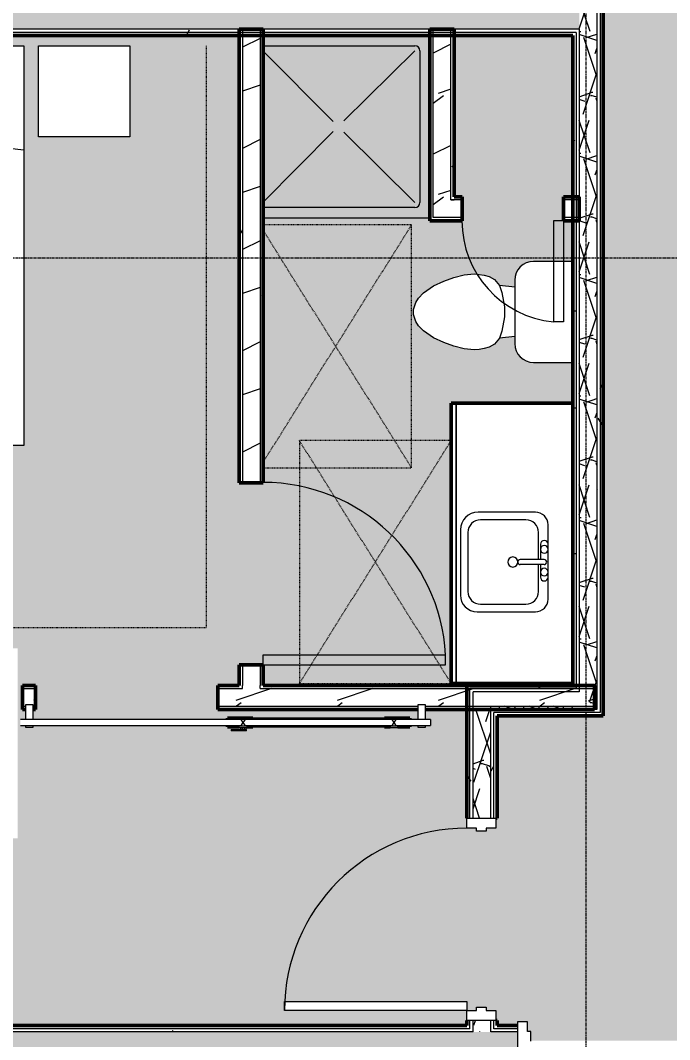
# Model space of a CAD drawing. Header units: inches. Extents: x -4292 to -464, y 9706 to 12474.
# Drawn here: x -3593.1 to -3464.9, y 10348.8 to 10550.2 of the extents above; entities that cross this region are included whole.
import ezdxf

# ---------------------------------------------------------------- set-up
doc = ezdxf.new("R2010")
doc.units = ezdxf.units.IN
doc.header["$MEASUREMENT"] = 0
doc.linetypes.add('Dash', pattern=[0.25, 0.125, -0.125])
doc.linetypes.add('Grid Line 1_2_', pattern=[0.875, 0.5, -0.125, 0.125, -0.125])
for name, color, linetype, lineweight in [('A-ANNO-DIMS', 211, 'Continuous', 9), ('A-ANNO-DIMS-120', 211, 'Continuous', 9), ('A-AREA-PATT-4', 254, 'Continuous', 9), ('A-DOOR-1', 7, 'Continuous', 9), ('A-DOOR-2', 90, 'Continuous', 20), ('A-DOOR-3', 50, 'Continuous', 13), ('A-DOOR-4', 250, 'Continuous', 50), ('A-DOOR-5', 31, 'Continuous', 9), ('A-DOOR-6', 31, 'Continuous', 20), ('A-DOOR-FRAM', 31, 'Continuous', 20), ('A-GENM-HDLN-1', 7, 'Dash', 9), ('A-WALL', 113, 'Continuous', 13), ('A-WALL-2', 250, 'Continuous', 50), ('A-WALL-3', 50, 'Continuous', 13), ('A-WALL-PATT-1', 7, 'Continuous', 9), ('A-WALL-PATT-2', 55, 'Continuous', 9), ('A-WALL-PATT-5', 111, 'Continuous', 9), ('I-FURN-2', 7, 'Continuous', 9), ('I-FURN-HDLN-1', 7, 'Dash', 9), ('I-WALL-1', 2, 'Continuous', 50), ('P-SANR-FIXT-1', 7, 'Continuous', 9), ('Q-CASE-1', 250, 'Continuous', 50), ('Q-CASE-2', 7, 'Continuous', 9), ('S-GRID-1', 1, 'Grid Line 1_2_', 9)]:
    doc.layers.add(name, color=color, linetype=linetype, lineweight=lineweight)
doc.layers.add('A-AREA-PATT-6', color=254, linetype='Continuous', lineweight=9, transparency=1)
doc.styles.add('Century Gothic_B', font='GOTHICB.TTF', dxfattribs={"height": 11.25})
doc.dimstyles.new('OD__1__Tol__', dxfattribs={"dimscale": 12, "dimtxt": 11.746893, "dimasz": 1.25, "dimexe": 0.9375, "dimexo": 0.625, "dimgap": 0.15625, "dimtad": 1, "dimdec": 0, "dimzin": 3, "dimdsep": 46, "dimlunit": 4, "dimtxsty": 'Century Gothic_B', "dimblk1": 'OBLIQUE', "dimblk2": 'OBLIQUE', "dimsah": 1, "dimcen": 0.09, "dimdle": 0.9375, "dimazin": 0, "dimtfac": 1, "dimtdec": 4, "dimtix": 1, "dimtmove": 0, "dimatfit": 3, "dimfxl": 1, "dimtvp": 1, "dimtfill": 1, "dimfrac": 2, "dimtolj": 1, "dimtzin": 0, "dimarcsym": 2})
pattern_1 = [(0, (0, 0), (38.4, 9.6), [1.584, -27.216, 1.584, -27.216, -153.6]), (0, (0, 0), (38.4, 9.6), [-57.6, 1.584, -56.016, 1.584, -27.216, -67.2]), (0, (0, 0), (38.4, 9.6), [-144, 1.584, -17.616, 1.584, -46.416]), (120, (14.4, 4.8), (-27.513844, 28.4553755), [1.584, -27.216, 1.584, -27.216, -153.6]), (120, (14.4, 4.8), (-27.513844, 28.4553755), [-57.6, 1.584, -56.016, 1.584, -27.216, -67.2]), (120, (14.4, 4.8), (-27.513844, 28.4553755), [-144, 1.584, -17.616, 1.584, -46.416]), (240, (19.2, 24), (-10.886156, -38.0553755), [1.584, -27.216, 1.584, -27.216, -153.6]), (240, (19.2, 24), (-10.886156, -38.0553755), [-57.6, 1.584, -56.016, 1.584, -27.216, -67.2]), (240, (19.2, 24), (-10.886156, -38.0553755), [-144, 1.584, -17.616, 1.584, -46.416])]
pattern_2 = [(161.57, (0.6, 0.6), (-4.80033747, -0.00041462), [0, -34.152, 3.792, 0]), (18.43, (-0.6, 0.6), (-4.80033747, 0.00041462), [0, -34.152, 3.792, 0]), (108.43, (0.6, 0.6), (2.39913218, -12.00105099), [11.382, -26.562]), (71.57, (-0.6, 0.6), (2.39913218, 12.00105099), [11.382, -26.562])]
pattern_3 = [(216.87, (7.997, 19.992), (59.9755286, 39.9843071), [9.996, -89.964]), (206.565, (19.992, 13.994), (-19.991807, -19.992219), [22.352, -22.352]), (198.435, (19.992, 3.998), (-39.983821, -19.991955), [12.644, -50.576])]

# ---------------------------------------------------------------- blocks, each defined once
blk = doc.blocks.new('DIMBLOCK16-FLOOR PLAN - 1ST FLOOR')
at = {"layer": 'A-ANNO-DIMS-120'}
for p, q in [((-3828.32, 11545.4), (-3828.32, 10269.06)), ((-3828.32, 10280.31), (-3828.32, 11545.4)), ((-3338.72, 10283.41), (-3338.72, 10269.06)), ((-3338.72, 10280.31), (-3338.72, 10283.41)), ((-3839.57, 10280.31), (-3338.72, 10280.31))]:
    blk.add_line(p, q, dxfattribs=at)
at = {"layer": 'A-ANNO-DIMS-120', "lineweight": 50}
for p, q in [((-3828.32, 10280.31), (-3820.82, 10287.81)), ((-3338.72, 10280.31), (-3331.22, 10287.81)), ((-3828.32, 10280.31), (-3835.82, 10272.81)), ((-3338.72, 10280.31), (-3346.22, 10272.81))]:
    blk.add_line(p, q, dxfattribs=at)
at = {"layer": 'A-ANNO-DIMS-120', "color": 0, "insert": (-3613.26, 10296.6), "char_height": 11.25, "width": 71.3764, "attachment_point": 1, "line_spacing_factor": 0.984502, "style": 'Century Gothic_B', "bg_fill": 3, "box_fill_scale": 1.25, "bg_fill_color": 256, "bg_fill_true_color": 13158600, "bg_fill_transparency": 0}
blk.add_mtext('40\' - 10"', dxfattribs=at)
blk = doc.blocks.new('_Oblique')
at = {"color": 0, "linetype": 'ByBlock', "lineweight": -2}
blk.add_line((-0.5, -0.5), (0.5, 0.5), dxfattribs=at)

msp = doc.modelspace()

# ---------------------------------------------------------------- hatches: boundary and pattern name
at = {"layer": 'A-AREA-PATT-4'}
h = msp.add_hatch(color=256, dxfattribs=at)
h.paths.add_polyline_path([(-3504.92374, 10354.5894), (-3540.92374, 10354.5894), (-3540.92374, 10356.3394), (-3504.92374, 10356.3394), (-3504.92374, 10355.60579)], flags=0)
h.paths.add_polyline_path([(-3822.19874, 10351.5894), (-3794.67374, 10351.5894), (-3794.67374, 10362.1451), (-3789.92374, 10362.1451), (-3789.92374, 10351.5894), (-3504.92374, 10351.5894), (-3504.90158, 10354.5894), (-3502.98624, 10354.5894), (-3502.98624, 10355.2144), (-3501.92374, 10355.2144), (-3501.92374, 10389.9644), (-3502.98624, 10389.9644), (-3502.98624, 10390.5894), (-3504.92374, 10390.5894), (-3504.92374, 10414.0394), (-3513.09796, 10414.0394), (-3513.09796, 10412.09147), (-3512.09796, 10412.07017), (-3512.09796, 10410.84147), (-3513.09796, 10410.84147), (-3513.09796, 10410.5683), (-3514.59796, 10410.59147), (-3514.59796, 10410.84147), (-3516.20217, 10410.84147), (-3516.20217, 10410.59147), (-3518.54036, 10410.59147), (-3518.54036, 10410.4144), (-3520.04036, 10410.4144), (-3520.04036, 10410.59147), (-3548.36398, 10410.59147), (-3548.36398, 10410.4144), (-3548.48018, 10410.4144), (-3548.53196, 10410.34147), (-3548.85518, 10410.34147), (-3548.85518, 10410.09147), (-3548.4669, 10410.09147), (-3548.51707, 10409.84147), (-3551.45927, 10409.84147), (-3551.40451, 10410.09147), (-3549.20874, 10410.09147), (-3549.25689, 10410.34147), (-3549.58374, 10410.34147), (-3549.60414, 10410.4144), (-3549.86398, 10410.4144), (-3549.86398, 10410.59147), (-3552.20217, 10410.59147), (-3552.20217, 10410.84147), (-3590.59796, 10410.84147), (-3590.59796, 10410.5683), (-3592.09796, 10410.5683), (-3592.09796, 10410.84147), (-3593.09796, 10410.86277), (-3593.09796, 10412.09147), (-3592.09796, 10412.09147), (-3592.09796, 10414.0394), (-3592.67374, 10414.0394), (-3592.67374, 10418.7894), (-3590.09796, 10418.7894), (-3590.09796, 10414.0394), (-3590.59796, 10414.0394), (-3590.59796, 10412.09147), (-3552.20217, 10412.09147), (-3552.20217, 10412.34147), (-3516.20217, 10412.34147), (-3516.20217, 10412.09147), (-3514.59796, 10412.09147), (-3514.59796, 10414.0394), (-3554.09796, 10414.0394), (-3554.09796, 10418.7894), (-3549.87374, 10418.7894), (-3549.87374, 10422.83728), (-3545.12374, 10422.83728), (-3545.12374, 10418.7894), (-3483.97374, 10418.7894), (-3483.99874, 10510.58816), (-3485.82374, 10510.58816), (-3485.82374, 10515.33816), (-3483.97374, 10515.33816), (-3483.97374, 10547.1894), (-3507.44874, 10547.1894), (-3507.44874, 10515.33816), (-3505.82374, 10515.33816), (-3505.82374, 10510.58816), (-3512.19874, 10510.58816), (-3512.19874, 10547.1894), (-3545.12374, 10547.1894), (-3545.12374, 10458.83728), (-3549.87374, 10458.83728), (-3549.87374, 10547.1894), (-3676.42779, 10547.1894), (-3676.42779, 10426.14978), (-3665.92779, 10426.14978), (-3665.92779, 10426.89978), (-3663.42779, 10426.89978), (-3663.42779, 10426.14978), (-3663.17779, 10426.14978), (-3663.17779, 10424.77478), (-3634.17779, 10424.77478), (-3634.17779, 10426.14978), (-3602.92779, 10426.14978), (-3602.92779, 10426.89978), (-3600.42779, 10426.89978), (-3600.42779, 10426.14978), (-3593.63087, 10426.14978), (-3593.63087, 10388.59978), (-3681.17779, 10388.59978), (-3681.17779, 10515.1894), (-3716.92779, 10515.1894), (-3716.92779, 10523.1894), (-3719.94592, 10523.1894), (-3719.96797, 10521.083), (-3720.00357, 10520.99705), (-3720.14277, 10520.9394), (-3721.03885, 10520.91831), (-3721.03885, 10520.6894), (-3723.66202, 10520.6894), (-3723.66202, 10520.4394), (-3724.25257, 10520.4394), (-3724.25257, 10520.6894), (-3724.84313, 10520.6894), (-3724.84313, 10520.4394), (-3725.43368, 10520.4394), (-3725.43368, 10520.6894), (-3726.02423, 10520.6894), (-3726.02423, 10520.4394), (-3726.61478, 10520.4394), (-3726.61478, 10520.6894), (-3727.20533, 10520.6894), (-3727.20533, 10520.4394), (-3727.79588, 10520.4394), (-3727.79588, 10520.6894), (-3737.18691, 10520.6894), (-3737.18691, 10520.4394), (-3739.08834, 10520.4394), (-3739.08834, 10520.6894), (-3742.85297, 10520.6894), (-3742.85297, 10520.9394), (-3743.74907, 10520.9394), (-3743.94592, 10521.13625), (-3743.94592, 10523.1894), (-3822.19874, 10523.1894), (-3822.19874, 10398.19266), (-3789.92374, 10398.19266), (-3789.92374, 10415.09978), (-3729.92374, 10415.09978), (-3729.92374, 10385.09978), (-3789.92374, 10385.09978), (-3789.92374, 10392.1451), (-3794.67374, 10392.1451), (-3794.67374, 10393.44266), (-3822.19874, 10393.44266), (-3822.19874, 10370.48796)], flags=0)
h.paths.add_polyline_path([(-3780.55594, 10352.97478), (-3783.434, 10352.97478), (-3783.434, 10369.09978), (-3765.434, 10369.09978), (-3765.434, 10365.09978), (-3729.434, 10365.09978), (-3729.434, 10369.09978), (-3711.434, 10369.09978), (-3711.434, 10352.97478), (-3780.54611, 10352.97478)], flags=0)
h.paths.add_polyline_path([(-3820.82374, 10363.3951), (-3821.82374, 10363.3951), (-3821.82374, 10391.3951), (-3796.57374, 10391.3951), (-3796.57374, 10381.88659), (-3796.07374, 10381.86161), (-3796.07374, 10381.40362), (-3796.57374, 10381.40362), (-3796.57374, 10365.13233), (-3796.07374, 10365.09486), (-3796.07374, 10364.40788), (-3796.57374, 10364.40788), (-3796.57374, 10363.3951), (-3808.11056, 10363.3951)], flags=0)
h.paths.add_polyline_path([(-3615.15939, 10393.34978), (-3598.38087, 10393.34978), (-3598.38087, 10421.39978), (-3600.42779, 10421.39978), (-3600.42779, 10420.64978), (-3602.92779, 10420.64978), (-3602.92779, 10421.39978), (-3603.17779, 10421.43728), (-3603.17779, 10424.77478), (-3632.17779, 10424.77478), (-3632.17779, 10423.39978), (-3663.17779, 10423.39978), (-3663.17779, 10421.39978), (-3663.42779, 10421.39978), (-3663.42779, 10420.64978), (-3665.92779, 10420.64978), (-3665.92779, 10421.39978), (-3676.42779, 10421.39978), (-3676.42779, 10393.34978), (-3626.7188, 10393.34978)], flags=0)
h.paths.add_polyline_path([(-3615.15939, 10395.43728), (-3629.71046, 10395.43728), (-3629.71046, 10421.43728), (-3604.71046, 10421.39978), (-3604.71046, 10395.43728)], flags=0)
h.paths.add_polyline_path([(-3504.29874, 10419.1769), (-3507.99874, 10419.1769), (-3507.99874, 10474.58816), (-3483.99874, 10474.58816), (-3483.99874, 10419.1769), (-3501.92374, 10419.1769)], flags=0)
h.paths.add_polyline_path([(-3733.29108, 10429.74373), (-3805.29108, 10429.74373), (-3805.29108, 10430.74373), (-3811.29108, 10430.74373), (-3811.29108, 10465.74373), (-3727.29108, 10465.74373), (-3727.29108, 10430.74373), (-3733.29108, 10430.74373)], flags=0)
h.paths.add_polyline_path([(-3623.78588, 10466.1894), (-3652.42779, 10466.1894), (-3652.42779, 10545.1894), (-3592.42779, 10545.1894), (-3592.42779, 10466.1894), (-3623.64405, 10466.1894)], flags=0)
h.paths.add_polyline_path([(-3491.72496, 10482.61194), (-3492.68938, 10482.73891), (-3493.58807, 10483.11116), (-3494.35979, 10483.70332), (-3494.95196, 10484.47505), (-3495.32421, 10485.37374), (-3495.45118, 10486.41447), (-3495.45118, 10487.7265), (-3498.47496, 10487.37878), (-3499.47496, 10486.18703), (-3500.47496, 10485.62026), (-3501.98448, 10485.26247), (-3502.47876, 10485.17532), (-3503.47496, 10485.08816), (-3505.46735, 10485.26247), (-3507.99874, 10485.99105), (-3509.82374, 10486.69099), (-3511.47496, 10487.46097), (-3513.47496, 10488.8484), (-3514.47496, 10489.8484), (-3514.97496, 10490.71442), (-3515.47496, 10492.08816), (-3515.47496, 10493.08816), (-3514.97496, 10494.4619), (-3514.47496, 10495.32792), (-3513.47496, 10496.32792), (-3511.47496, 10497.71536), (-3509.11313, 10498.77967), (-3507.47496, 10499.37591), (-3505.46735, 10499.91385), (-3503.47496, 10500.08816), (-3501.92374, 10499.90314), (-3501.47496, 10499.82401), (-3500.47496, 10499.55606), (-3499.47496, 10498.98929), (-3498.47496, 10497.79754), (-3495.45118, 10497.44982), (-3495.45118, 10498.83816), (-3495.32421, 10499.80258), (-3494.95196, 10500.70127), (-3494.35979, 10501.473), (-3493.58807, 10502.06516), (-3492.68938, 10502.43741), (-3491.72496, 10502.56438), (-3483.99874, 10502.56438), (-3483.99874, 10482.61194), (-3491.50757, 10482.61194)], flags=0)
h.paths.add_polyline_path([(-3655.42779, 10527.1894), (-3673.42779, 10527.1894), (-3673.42779, 10545.1894), (-3655.42779, 10545.1894), (-3655.42779, 10536.56046)], flags=0)
h.paths.add_polyline_path([(-3571.49596, 10527.1894), (-3589.49596, 10527.1894), (-3589.49596, 10545.1894), (-3571.49596, 10545.1894), (-3571.49596, 10536.56046)], flags=0)
h.paths.add_polyline_path([(-3697.85275, 10545.1894), (-3681.17779, 10545.1894), (-3681.17779, 10547.1894), (-3716.92779, 10547.1894), (-3716.92779, 10545.1894), (-3704.13093, 10545.1894)], flags=0)
at = {"layer": 'A-AREA-PATT-6'}
msp.add_hatch(color=256, dxfattribs=at).paths.add_polyline_path([(-2688.21046, 10240.1769), (-2652.21046, 10240.1769), (-2652.21046, 10240.7394), (-2650.21046, 10240.7394), (-2650.21046, 10246.3644), (-2640.92374, 10246.3644), (-2640.92374, 10336.9894), (-2641.67374, 10336.9894), (-2641.67374, 10338.9894), (-2639.73624, 10338.9894), (-2639.73624, 10339.6144), (-2637.92374, 10339.6144), (-2637.92374, 10374.3644), (-2639.73624, 10374.3644), (-2639.73624, 10374.9894), (-2641.67374, 10374.9894), (-2641.67374, 10376.9894), (-2640.92374, 10376.9894), (-2640.92374, 10389.9894), (-2522.94874, 10389.9894), (-2522.94874, 10390.69991), (-2522.23822, 10389.9894), (-2517.99558, 10389.9894), (-2504.54043, 10376.53425), (-2503.12622, 10377.94846), (-2501.7562, 10376.57844), (-2501.31426, 10377.02038), (-2500.03262, 10375.73875), (-2475.46066, 10400.31071), (-2476.7423, 10401.59234), (-2476.30035, 10402.03428), (-2477.67037, 10403.4043), (-2476.25616, 10404.81852), (-2475.72583, 10404.28819), (-2464.14696, 10415.86706), (-2475.46066, 10427.18077), (-2475.99099, 10426.65044), (-2477.40521, 10428.06465), (-2476.03519, 10429.43467), (-2476.47713, 10429.87661), (-2475.1955, 10431.15825), (-2499.76746, 10455.73021), (-2501.04909, 10454.44857), (-2501.49103, 10454.89052), (-2502.86477, 10453.52421), (-2504.27527, 10454.93471), (-2510.12374, 10449.08624), (-2510.12374, 10448.7894), (-2650.52374, 10448.7894), (-2650.52374, 10470.3894), (-2670.72374, 10470.3894), (-2670.72374, 10469.6394), (-2672.72374, 10469.6394), (-2672.72374, 10471.5769), (-2673.34874, 10471.5769), (-2673.34874, 10473.3894), (-2708.09874, 10473.3894), (-2708.09874, 10471.5769), (-2708.72374, 10471.5769), (-2708.72374, 10469.6394), (-2710.72374, 10469.6394), (-2710.72374, 10470.3894), (-2718.72374, 10470.3894), (-2718.72374, 10469.6394), (-2720.72374, 10469.6394), (-2720.72374, 10471.5769), (-2721.34874, 10471.5769), (-2721.34874, 10473.3894), (-2756.09874, 10473.3894), (-2756.09874, 10471.5769), (-2756.72374, 10471.5769), (-2756.72374, 10469.6394), (-2758.72374, 10469.6394), (-2758.72374, 10470.3894), (-2778.92374, 10470.3894), (-2778.92374, 10448.7894), (-3024.92374, 10448.7894), (-3024.92374, 10470.3894), (-3045.12374, 10470.3894), (-3045.12374, 10470.6394), (-3047.12374, 10470.6394), (-3047.12374, 10472.5769), (-3047.74874, 10472.5769), (-3047.74874, 10473.3894), (-3082.49874, 10473.3894), (-3082.49874, 10472.5769), (-3083.12374, 10472.5769), (-3083.12374, 10470.6394), (-3085.12374, 10470.6394), (-3085.12374, 10470.3894), (-3086.12374, 10470.3894), (-3086.12374, 10448.9144), (-3207.32374, 10448.9144), (-3207.32374, 10470.3894), (-3208.32374, 10470.3894), (-3208.32374, 10470.6394), (-3210.32374, 10470.6394), (-3210.32374, 10472.5769), (-3210.94874, 10472.5769), (-3210.94874, 10473.3894), (-3245.69874, 10473.3894), (-3245.69874, 10472.5769), (-3246.32374, 10472.5769), (-3246.32374, 10470.6394), (-3248.32374, 10470.6394), (-3248.32374, 10470.3894), (-3268.52374, 10470.3894), (-3268.52374, 10448.9144), (-3408.92374, 10448.9144), (-3408.92374, 10813.4894), (-3408.48546, 10817.1769), (-3408.48546, 11164.5894), (-3407.86046, 11164.5894), (-3407.86046, 11241.3894), (-3477.97374, 11241.3894), (-3477.97374, 11237.3894), (-3477.22374, 11237.3894), (-3477.22374, 11235.3894), (-3479.16124, 11235.3894), (-3479.16124, 11234.7644), (-3480.97374, 11234.7644), (-3480.97374, 11200.0144), (-3479.16124, 11200.0144), (-3479.12294, 11199.3894), (-3477.22374, 11199.3894), (-3477.22374, 11197.3894), (-3477.97374, 11197.3894), (-3477.97374, 11007.9894), (-3498.92374, 11007.9894), (-3498.92374, 11006.9894), (-3499.17374, 11006.9894), (-3499.17374, 11004.9894), (-3501.11124, 11004.9894), (-3501.11124, 11004.3644), (-3501.92374, 11004.3644), (-3501.92374, 10969.6144), (-3501.11124, 10969.6144), (-3501.11124, 10968.9894), (-3499.17374, 10968.9894), (-3499.17374, 10966.9894), (-3498.92374, 10966.9894), (-3498.92374, 10946.7894), (-3477.97374, 10946.7894), (-3477.97374, 10729.5894), (-3498.92374, 10729.5894), (-3498.92374, 10709.3894), (-3499.17374, 10709.3894), (-3499.17374, 10707.3894), (-3501.11124, 10707.3894), (-3501.11124, 10706.7644), (-3501.92374, 10706.7644), (-3501.92374, 10672.0144), (-3501.11124, 10672.0144), (-3501.11124, 10671.3894), (-3499.17374, 10671.3894), (-3499.17374, 10669.3894), (-3498.92374, 10669.3894), (-3498.92374, 10668.3894), (-3477.97374, 10668.3894), (-3477.97374, 10412.7894), (-3498.92374, 10412.7894), (-3498.92374, 10392.5894), (-3499.17374, 10392.5894), (-3499.17374, 10390.5894), (-3501.11124, 10390.5894), (-3501.11124, 10389.9644), (-3501.92374, 10389.9644), (-3501.92374, 10355.2144), (-3501.11124, 10355.2144), (-3501.11124, 10354.5894), (-3499.17374, 10354.5894), (-3499.17374, 10352.5894), (-3498.92374, 10352.5894), (-3498.92374, 10351.5894), (-3494.92374, 10351.5894), (-3494.92374, 10352.3394), (-3492.92374, 10352.3394), (-3492.92374, 10350.4019), (-3492.29874, 10350.4019), (-3492.29874, 10348.5894), (-3457.54874, 10348.5894), (-3457.54874, 10350.4019), (-3456.92374, 10350.4019), (-3456.92374, 10352.3394), (-3454.92374, 10352.3394), (-3454.92374, 10351.5894), (-3418.52374, 10351.5894), (-3418.52374, 10382.7894), (-3201.32374, 10382.7894), (-3201.32374, 10361.1894), (-3181.12374, 10361.1894), (-3181.12374, 10360.9394), (-3179.12374, 10360.9394), (-3179.12374, 10359.0019), (-3178.49874, 10359.0019), (-3178.49874, 10358.1894), (-3143.74874, 10358.1894), (-3143.74874, 10359.0019), (-3143.12374, 10359.0019), (-3143.12374, 10360.9394), (-3141.12374, 10360.9394), (-3141.12374, 10361.1894), (-3133.12374, 10361.1894), (-3133.12374, 10360.9394), (-3131.12374, 10360.9394), (-3131.12374, 10359.0019), (-3130.49874, 10359.0019), (-3130.49874, 10358.1894), (-3095.74874, 10358.1894), (-3095.74874, 10359.0019), (-3095.12374, 10359.0019), (-3095.12374, 10360.9394), (-3093.12374, 10360.9394), (-3093.12374, 10361.1894), (-3072.92374, 10361.1894), (-3072.92374, 10382.7894), (-2794.69874, 10382.7894), (-2794.69874, 10383.5394), (-2792.69874, 10383.5394), (-2792.69874, 10381.6019), (-2792.07374, 10381.6019), (-2792.07374, 10379.7894), (-2757.32374, 10379.7894), (-2757.32374, 10381.6019), (-2756.69874, 10381.6019), (-2756.69874, 10383.5394), (-2754.69874, 10383.5394), (-2754.69874, 10382.7894), (-2698.69874, 10382.7894), (-2698.69874, 10246.3644), (-2690.21046, 10246.3644), (-2690.21046, 10240.7394), (-2688.21046, 10240.7394)], flags=0)
at = {"layer": 'A-WALL-PATT-5'}
h = msp.add_hatch(dxfattribs=at)
h.set_pattern_fill('FP_38', color=256, style=0, pattern_type=2)
h.set_pattern_definition(pattern_2)
h.paths.add_polyline_path([(-3479.67374, 10414.0394), (-3479.22374, 10414.0394), (-3479.22374, 10667.1394), (-3482.72374, 10667.1394), (-3482.72374, 10417.5394), (-3479.67374, 10414.4894)], flags=0)
h = msp.add_hatch(dxfattribs=at)
h.set_pattern_fill('FP_3', color=256, style=0, pattern_type=2)
h.set_pattern_definition(pattern_1)
h.paths.add_polyline_path([(-3478.59874, 10413.4144), (-3478.59874, 10667.7644), (-3479.22374, 10667.7644), (-3479.22374, 10413.4144)], flags=0)
h = msp.add_hatch(dxfattribs=at)
h.set_pattern_fill('FP_3', color=256, style=0, pattern_type=2)
h.set_pattern_definition(pattern_1)
h.paths.add_polyline_path([(-3477.97374, 10412.7894), (-3477.97374, 10668.3894), (-3478.59874, 10668.3894), (-3478.59874, 10412.7894)], flags=0)
h = msp.add_hatch(dxfattribs=at)
h.set_pattern_fill('FP_3', color=256, style=0, pattern_type=2)
h.set_pattern_definition(pattern_1)
h.paths.add_polyline_path([(-3483.34874, 10418.1644), (-3483.34874, 10547.8144), (-3483.97374, 10547.8144), (-3483.97374, 10418.7894)], flags=0)
h.paths.add_polyline_path([(-3483.34874, 10552.5644), (-3483.34874, 10663.0144), (-3483.97374, 10663.0144), (-3483.97374, 10552.5644)], flags=0)
h = msp.add_hatch(dxfattribs=at)
h.set_pattern_fill('FP_3', color=256, style=0, pattern_type=2)
h.set_pattern_definition(pattern_1)
h.paths.add_polyline_path([(-3482.72674, 10418.1644), (-3482.72374, 10418.1644), (-3482.72374, 10548.4394), (-3483.34874, 10548.4394), (-3483.34874, 10418.1644)], flags=0)
h.paths.add_polyline_path([(-3483.34874, 10551.9394), (-3482.72374, 10551.9394), (-3482.72374, 10663.6394), (-3483.34874, 10663.6394), (-3483.34874, 10552.5644)], flags=0)
h = msp.add_hatch(dxfattribs=at)
h.set_pattern_fill('FP_38', color=256, style=0, pattern_type=2)
h.set_pattern_definition(pattern_2)
h.paths.add_polyline_path([(-3504.90158, 10548.4394), (-3482.72374, 10548.4394), (-3482.72374, 10551.9394), (-3822.72374, 10551.9394), (-3822.72374, 10548.4394), (-3506.97374, 10548.4394)], flags=0)
h = msp.add_hatch(dxfattribs=at)
h.set_pattern_fill('FP_3', color=256, style=0, pattern_type=2)
h.set_pattern_definition(pattern_1)
h.paths.add_polyline_path([(-3743.9459, 10547.8144), (-3680.55279, 10547.8144), (-3680.55279, 10548.4394), (-3822.72374, 10548.4394), (-3822.72374, 10547.8144), (-3752.98166, 10547.8144)], flags=0)
h.paths.add_polyline_path([(-3483.97374, 10547.8144), (-3483.34874, 10547.8144), (-3483.35174, 10548.4394), (-3545.74874, 10548.4394), (-3545.74874, 10547.8144), (-3504.90158, 10547.8144)], flags=0)
h.paths.add_polyline_path([(-3677.05279, 10547.8144), (-3549.24874, 10547.8144), (-3549.24874, 10548.4394), (-3677.05279, 10548.4394), (-3677.05279, 10548.08316)], flags=0)
h = msp.add_hatch(dxfattribs=at)
h.set_pattern_fill('FP_3', color=256, style=0, pattern_type=2)
h.set_pattern_definition(pattern_1)
h.paths.add_polyline_path([(-3743.94592, 10547.1894), (-3680.55279, 10547.1894), (-3680.55279, 10547.8144), (-3822.72374, 10547.8144), (-3822.72374, 10547.1894), (-3749.80279, 10547.1894)], flags=0)
h.paths.add_polyline_path([(-3556.97374, 10547.1894), (-3549.24874, 10547.1894), (-3549.24874, 10547.8144), (-3677.05279, 10547.8144), (-3677.05279, 10547.1894), (-3560.03049, 10547.1894)], flags=0)
h.paths.add_polyline_path([(-3545.74874, 10547.1894), (-3483.97374, 10547.1894), (-3483.97374, 10547.8144), (-3545.74874, 10547.8144)], flags=0)
h = msp.add_hatch(dxfattribs=at)
h.set_pattern_fill('FP_3', color=256, style=0, pattern_type=2)
h.set_pattern_definition(pattern_1)
h.paths.add_polyline_path([(-3504.29874, 10351.5894), (-3504.29874, 10352.5894), (-3504.92374, 10352.5894), (-3504.90158, 10351.5894)], flags=0)
h.paths.add_polyline_path([(-3504.29874, 10392.5894), (-3504.33741, 10414.0394), (-3504.92374, 10414.0394), (-3504.90158, 10392.5894)], flags=0)
h = msp.add_hatch(dxfattribs=at)
h.set_pattern_fill('FP_3', color=256, style=0, pattern_type=2)
h.set_pattern_definition(pattern_1)
h.paths.add_polyline_path([(-3504.29874, 10350.9644), (-3503.67374, 10350.96562), (-3503.67374, 10352.5894), (-3504.29874, 10352.5894), (-3504.29874, 10351.41082)], flags=0)
h.paths.add_polyline_path([(-3504.29874, 10392.5894), (-3503.67374, 10392.5894), (-3503.67374, 10414.0394), (-3504.29874, 10414.0394), (-3504.29874, 10412.00609)], flags=0)
h = msp.add_hatch(dxfattribs=at)
h.set_pattern_fill('FP_38', color=256, style=0, pattern_type=2)
h.set_pattern_definition(pattern_2)
h.paths.add_polyline_path([(-3500.17374, 10350.3394), (-3500.17374, 10352.5894), (-3503.67374, 10352.5894), (-3503.67374, 10350.3394)], flags=0)
h.paths.add_polyline_path([(-3502.98624, 10392.5894), (-3500.17374, 10392.5894), (-3500.21241, 10414.0394), (-3503.67374, 10414.0394), (-3503.67374, 10392.5894)], flags=0)
h = msp.add_hatch(dxfattribs=at)
h.set_pattern_fill('FP_38', color=256, style=0, pattern_type=2)
h.set_pattern_definition(pattern_2)
h.paths.add_polyline_path([(-3483.99874, 10414.0394), (-3483.97374, 10414.0394), (-3483.99874, 10414.6644), (-3500.79874, 10414.6644), (-3500.17374, 10414.0394), (-3491.11935, 10414.0394)], flags=0)
h = msp.add_hatch(dxfattribs=at)
h.set_pattern_fill('FP_3', color=256, style=0, pattern_type=2)
h.set_pattern_definition(pattern_1)
h.paths.add_polyline_path([(-3499.54874, 10350.9644), (-3499.54874, 10352.5894), (-3500.17374, 10352.5894), (-3500.17374, 10350.9644)], flags=0)
h.paths.add_polyline_path([(-3499.54874, 10392.5894), (-3499.54874, 10413.4144), (-3500.17374, 10413.38932), (-3500.17374, 10392.5894)], flags=0)
h = msp.add_hatch(dxfattribs=at)
h.set_pattern_fill('FP_3', color=256, style=0, pattern_type=2)
h.set_pattern_definition(pattern_1)
h.paths.add_polyline_path([(-3417.89874, 10350.9644), (-3417.89874, 10351.5894), (-3454.92374, 10351.5894), (-3454.92374, 10350.9644), (-3422.20822, 10350.9644)], flags=0)
h.paths.add_polyline_path([(-3820.82374, 10350.9644), (-3504.29874, 10350.9644), (-3504.29874, 10351.5894), (-3822.72374, 10351.5894), (-3822.72374, 10350.9644), (-3821.89279, 10350.9644)], flags=0)
h.paths.add_polyline_path([(-3494.92374, 10350.9644), (-3494.92374, 10351.5894), (-3499.54874, 10351.5894), (-3499.54874, 10350.9644)], flags=0)
h = msp.add_hatch(dxfattribs=at)
h.set_pattern_fill('FP_3', color=256, style=0, pattern_type=2)
h.set_pattern_definition(pattern_1)
h.paths.add_polyline_path([(-3417.43914, 10350.3394), (-3417.27374, 10350.3394), (-3417.27374, 10350.9644), (-3454.92374, 10350.9644), (-3454.92374, 10350.3394), (-3422.20822, 10350.3394)], flags=0)
h.paths.add_polyline_path([(-3711.434, 10350.3394), (-3503.67374, 10350.3394), (-3503.67374, 10350.9644), (-3822.72374, 10350.9644), (-3822.72374, 10350.3394), (-3712.434, 10350.3394)], flags=0)
h.paths.add_polyline_path([(-3500.17374, 10350.3394), (-3494.92374, 10350.3394), (-3494.92374, 10350.9644), (-3500.17374, 10350.9644), (-3500.17374, 10350.4019)], flags=0)
h = msp.add_hatch(dxfattribs=at)
h.set_pattern_fill('FP_38', color=256, style=0, pattern_type=2)
h.set_pattern_definition(pattern_2)
h.paths.add_polyline_path([(-3416.64874, 10346.8394), (-3413.77374, 10346.8394), (-3413.77374, 10350.3394), (-3454.92374, 10350.3394), (-3454.92374, 10346.8394), (-3422.20822, 10346.8394)], flags=0)
h.paths.add_polyline_path([(-3798.19874, 10346.8394), (-3494.92374, 10346.8394), (-3494.92374, 10350.3394), (-3822.72374, 10350.3394), (-3822.72374, 10346.8394), (-3808.11056, 10346.8394)], flags=0)

# ---------------------------------------------------------------- linework, layer by layer
at = {"layer": 'A-WALL'}
for p, q in [((-3479.22374, 10667.1394), (-3479.22374, 10414.0394)), ((-3478.59874, 10667.7644), (-3478.59874, 10413.4144)), ((-3482.72374, 10548.4394), (-3822.72374, 10548.4394)), ((-3482.72374, 10548.4394), (-3482.72374, 10417.5394)), ((-3483.34874, 10547.8144), (-3822.72374, 10547.8144)), ((-3483.34874, 10547.8144), (-3483.34874, 10418.1644)), ((-3504.29874, 10392.5894), (-3504.29874, 10418.1644)), ((-3483.34874, 10418.1644), (-3504.29874, 10418.1644)), ((-3503.67374, 10392.5894), (-3503.67374, 10417.5394)), ((-3482.72374, 10417.5394), (-3503.67374, 10417.5394)), ((-3500.17374, 10392.5894), (-3500.17374, 10414.0394)), ((-3479.22374, 10414.0394), (-3500.17374, 10414.0394)), ((-3499.54874, 10392.5894), (-3499.54874, 10413.4144)), ((-3478.59874, 10413.4144), (-3499.54874, 10413.4144)), ((-3504.29874, 10350.9644), (-3822.72374, 10350.9644)), ((-3504.29874, 10350.9644), (-3504.29874, 10352.5894)), ((-3503.67374, 10350.3394), (-3503.67374, 10352.5894)), ((-3500.17374, 10350.3394), (-3500.17374, 10352.5894)), ((-3499.54874, 10350.9644), (-3499.54874, 10352.5894)), ((-3494.92374, 10350.9644), (-3499.54874, 10350.9644)), ((-3503.67374, 10350.3394), (-3822.72374, 10350.3394)), ((-3494.92374, 10350.3394), (-3500.17374, 10350.3394))]:
    msp.add_line(p, q, dxfattribs=at)
at = {"layer": 'I-WALL-1'}
for p, q in [((-3477.97374, 10412.7894), (-3477.97374, 10668.3894)), ((-3822.72374, 10547.1894), (-3483.97374, 10547.1894)), ((-3483.97374, 10547.1894), (-3483.97374, 10418.7894)), ((-3504.92374, 10418.7894), (-3504.92374, 10392.5894)), ((-3483.97374, 10418.7894), (-3504.92374, 10418.7894)), ((-3498.92374, 10392.5894), (-3498.92374, 10412.7894)), ((-3498.92374, 10412.7894), (-3477.97374, 10412.7894)), ((-3499.17374, 10392.5894), (-3498.92374, 10392.5894)), ((-3504.92374, 10351.5894), (-3822.72374, 10351.5894)), ((-3504.92374, 10352.5894), (-3504.92374, 10351.5894)), ((-3498.92374, 10352.5894), (-3499.17374, 10352.5894)), ((-3498.92374, 10351.5894), (-3498.92374, 10352.5894)), ((-3494.92374, 10351.5894), (-3498.92374, 10351.5894))]:
    msp.add_line(p, q, dxfattribs=at)

# ---------------------------------------------------------------- next in the draw order: dimensions: what is measured, and where the dimension line sits
at = {"layer": 'A-ANNO-DIMS'}
dim = msp.add_linear_dim(base=(-3338.72374, 10280.30762), p1=(-3828.32374, 11552.9019), p2=(-3338.72374, 10290.91422), dimstyle='OD__1__Tol__', override={"dimpost": '<>', "dimfxl": 1353.632539}, dxfattribs=at)
dim.commit()
dim.dimension.update_dxf_attribs({"geometry": 'DIMBLOCK16-FLOOR PLAN - 1ST FLOOR', "text_midpoint": (-3583.52374, 10288.09059)})

# ---------------------------------------------------------------- next in the draw order: hatches: boundary and pattern name
at = {"layer": 'A-WALL-PATT-1'}
h = msp.add_hatch(dxfattribs=at)
h.set_pattern_fill('FP_3', color=256, style=0, pattern_type=2)
h.set_pattern_definition(pattern_1)
h.paths.add_polyline_path([(-3549.24874, 10418.7894), (-3549.24874, 10422.83728), (-3549.87374, 10422.83728), (-3549.87374, 10418.7894)], flags=0)
h.paths.add_polyline_path([(-3549.24874, 10458.83728), (-3549.25746, 10547.1894), (-3549.87374, 10547.1894), (-3549.87374, 10458.83728)], flags=0)
h = msp.add_hatch(dxfattribs=at)
h.set_pattern_fill('FP_3', color=256, style=0, pattern_type=2)
h.set_pattern_definition(pattern_1)
h.paths.add_polyline_path([(-3545.74874, 10418.7894), (-3545.12374, 10418.7894), (-3545.12374, 10422.83728), (-3545.74874, 10422.83728)], flags=0)
h.paths.add_polyline_path([(-3545.12374, 10458.83728), (-3545.12374, 10547.1894), (-3545.74874, 10547.1894), (-3545.74874, 10458.83728)], flags=0)
h = msp.add_hatch(dxfattribs=at)
h.set_pattern_fill('FP_3', color=256, style=0, pattern_type=2)
h.set_pattern_definition(pattern_1)
h.paths.add_polyline_path([(-3512.19874, 10510.58816), (-3511.57374, 10510.58816), (-3511.57374, 10547.1894), (-3512.19874, 10547.1894), (-3512.19874, 10514.71316)], flags=0)
h = msp.add_hatch(dxfattribs=at)
h.set_pattern_fill('FP_3', color=256, style=0, pattern_type=2)
h.set_pattern_definition(pattern_1)
h.paths.add_polyline_path([(-3508.07374, 10514.71316), (-3507.44874, 10514.71316), (-3507.44874, 10547.1894), (-3508.07374, 10547.1894), (-3508.07374, 10536.56046)], flags=0)
h = msp.add_hatch(dxfattribs=at)
h.set_pattern_fill('FP_3', color=256, style=0, pattern_type=2)
h.set_pattern_definition(pattern_1)
h.paths.add_polyline_path([(-3592.67374, 10418.1644), (-3590.09796, 10418.1644), (-3590.09796, 10418.7894), (-3592.67374, 10418.7894)], flags=0)
h.paths.add_polyline_path([(-3491.11935, 10418.1644), (-3483.38417, 10418.19983), (-3483.99874, 10418.7894), (-3545.74874, 10418.7894), (-3545.74874, 10418.1644), (-3504.90158, 10418.1644)], flags=0)
h.paths.add_polyline_path([(-3554.09796, 10418.1644), (-3549.24874, 10418.1644), (-3549.24874, 10418.7894), (-3554.09796, 10418.7894)], flags=0)
at = {"layer": 'A-WALL-PATT-2'}
h = msp.add_hatch(dxfattribs=at)
h.set_pattern_fill('FP_7', color=256, style=0, pattern_type=2)
h.set_pattern_definition(pattern_3)
h.paths.add_polyline_path([(-3546.24826, 10418.1644), (-3545.74874, 10418.1644), (-3545.74874, 10422.83728), (-3549.24874, 10422.83728), (-3549.24874, 10418.1644)], flags=0)
h.paths.add_polyline_path([(-3545.74874, 10458.83728), (-3545.74874, 10548.4394), (-3549.24874, 10548.4394), (-3549.24874, 10458.83728)], flags=0)
h = msp.add_hatch(dxfattribs=at)
h.set_pattern_fill('FP_7', color=256, style=0, pattern_type=2)
h.set_pattern_definition(pattern_3)
h.paths.add_polyline_path([(-3511.57374, 10511.21316), (-3508.07374, 10511.21316), (-3508.07374, 10547.1894), (-3511.57374, 10547.1894), (-3511.57374, 10536.56046)], flags=0)
h = msp.add_hatch(dxfattribs=at)
h.set_pattern_fill('FP_7', color=256, style=0, pattern_type=2)
h.set_pattern_definition(pattern_3)
h.paths.add_polyline_path([(-3590.59796, 10414.6644), (-3590.09796, 10414.6644), (-3590.09796, 10418.1644), (-3592.67374, 10418.1644), (-3592.67374, 10414.6644), (-3592.09796, 10414.6644), (-3592.09796, 10414.9433), (-3590.59796, 10414.9433)], flags=0)
h.paths.add_polyline_path([(-3482.72374, 10414.6644), (-3479.85852, 10414.67418), (-3482.72374, 10417.5394), (-3482.72374, 10418.1644), (-3554.09796, 10418.1644), (-3554.09796, 10414.6644), (-3514.59796, 10414.6644), (-3514.59796, 10414.9433), (-3513.09796, 10414.9433), (-3513.09796, 10414.6644), (-3483.99874, 10414.6644)], flags=0)

# ---------------------------------------------------------------- next in the draw order: linework, layer by layer
at = {"layer": 'A-DOOR-1'}
for p, q in [((-3551.47761, 10410.09147), (-3551.47761, 10409.84147)), ((-3549.65696, 10410.4144), (-3549.65696, 10410.34147)), ((-3549.65696, 10410.34147), (-3549.58374, 10410.34147)), ((-3549.40696, 10410.34147), (-3549.65696, 10410.34147)), ((-3549.60414, 10410.09147), (-3548.53484, 10410.09147)), ((-3549.60414, 10409.84147), (-3549.60414, 10410.09147)), ((-3548.53484, 10409.84147), (-3549.60414, 10409.84147)), ((-3548.65696, 10410.34147), (-3549.40696, 10410.34147)), ((-3549.28196, 10410.34147), (-3549.28196, 10410.09147)), ((-3549.28196, 10410.34147), (-3549.28196, 10410.09147)), ((-3548.78196, 10410.09147), (-3548.78196, 10410.34147)), ((-3548.78196, 10410.09147), (-3548.78196, 10410.34147)), ((-3548.40696, 10410.34147), (-3548.65696, 10410.34147)), ((-3548.50604, 10409.84147), (-3548.50604, 10410.09147)), ((-3548.48018, 10410.34147), (-3548.40696, 10410.34147)), ((-3548.4669, 10409.84147), (-3548.4669, 10410.09147)), ((-3548.40696, 10410.34147), (-3548.40696, 10410.4144))]:
    msp.add_line(p, q, dxfattribs=at)
for centre, radius, start, end in [((-3485.82374, 10510.58816), 20.06659, 180, 264.2799391), ((-3545.12374, 10422.83728), 36.06659, 3.1788522, 90)]:
    msp.add_arc(centre, radius, start, end, dxfattribs=at)
for points, knots in [([(-3551.4663, 10410.09147), (-3551.46943, 10410.09147), (-3551.48979, 10410.09147), (-3551.45121, 10410.09147), (-3551.128, 10410.09147), (-3550.8064, 10410.09147), (-3550.46308, 10410.09147), (-3550.04926, 10410.09147), (-3549.60414, 10410.09147)], [0.4885653525, 0.4885653525, 0.4885653525, 0.4885653525, 0.4969615954, 0.5563887011, 0.6054887504, 0.6485379112, 0.6854273364, 0.7222270429, 0.7222270429, 0.7222270429, 0.7222270429]), ([(-3549.60414, 10409.84147), (-3550.04926, 10409.84147), (-3550.46308, 10409.84147), (-3550.8064, 10409.84147), (-3551.128, 10409.84147), (-3551.45121, 10409.84147), (-3551.48979, 10409.84147), (-3551.46943, 10409.84147), (-3551.4663, 10409.84147)], [-0.7222270429, -0.7222270429, -0.7222270429, -0.7222270429, -0.6854273364, -0.6485379112, -0.6054887504, -0.5563887011, -0.4969615954, -0.4885653525, -0.4885653525, -0.4885653525, -0.4885653525])]:
    msp.add_open_spline(points, degree=3, knots=knots, dxfattribs=at)
for points in [[(-3548.51707, 10410.09147), (-3548.49793, 10410.09147), (-3548.48134, 10410.09147), (-3548.4669, 10410.09147)], [(-3548.4669, 10409.84147), (-3548.48134, 10409.84147), (-3548.49793, 10409.84147), (-3548.51707, 10409.84147)]]:
    msp.add_open_spline(points, degree=3, dxfattribs=at)
at = {"layer": 'A-DOOR-2'}
for p, q in [((-3487.82374, 10510.58816), (-3487.82374, 10490.62148)), ((-3485.82374, 10510.58816), (-3487.82374, 10510.58816)), ((-3485.82374, 10510.58816), (-3485.82374, 10490.62148)), ((-3485.82374, 10490.62148), (-3487.82374, 10490.62148)), ((-3545.12374, 10424.83728), (-3509.11264, 10424.83728)), ((-3545.12374, 10422.83728), (-3545.12374, 10424.83728)), ((-3509.11264, 10422.83728), (-3509.11264, 10424.83728)), ((-3545.12374, 10422.83728), (-3509.11264, 10422.83728))]:
    msp.add_line(p, q, dxfattribs=at)
at = {"layer": 'A-DOOR-3'}
for p, q in [((-3590.59796, 10414.9433), (-3592.09796, 10414.9433)), ((-3592.09796, 10414.9433), (-3592.09796, 10412.09147)), ((-3590.59796, 10412.09147), (-3590.59796, 10414.9433)), ((-3513.09796, 10414.9433), (-3514.59796, 10414.9433)), ((-3514.59796, 10414.9433), (-3514.59796, 10412.09081)), ((-3513.09796, 10412.09121), (-3513.09796, 10414.9433)), ((-3549.54244, 10412.09147), (-3593.09796, 10412.09147)), ((-3549.59796, 10412.18009), (-3549.12921, 10411.43009)), ((-3549.59796, 10412.18009), (-3549.09796, 10412.18009)), ((-3549.12921, 10411.48999), (-3549.59796, 10410.73999)), ((-3549.09796, 10412.18009), (-3548.59796, 10412.18009)), ((-3549.0667, 10411.43009), (-3548.59796, 10412.18009)), ((-3548.59796, 10410.73999), (-3549.0667, 10411.48999)), ((-3519.75087, 10412.09147), (-3548.65334, 10412.09147)), ((-3521.20217, 10412.34147), (-3547.20217, 10412.34147)), ((-3519.80639, 10412.18009), (-3519.33764, 10411.43009)), ((-3519.80639, 10412.18009), (-3519.30639, 10412.18009)), ((-3519.33764, 10411.48999), (-3519.80639, 10410.73999)), ((-3519.30639, 10412.18009), (-3518.80639, 10412.18009)), ((-3519.27514, 10411.43009), (-3518.80639, 10412.18009)), ((-3518.80639, 10410.73999), (-3519.27514, 10411.48999)), ((-3512.09796, 10412.09147), (-3518.86177, 10412.09147)), ((-3512.09796, 10412.09147), (-3512.09796, 10411.46647)), ((-3512.09796, 10411.46647), (-3512.09796, 10410.84147)), ((-3593.09796, 10410.84147), (-3549.53453, 10410.84147)), ((-3592.09796, 10410.84173), (-3592.09796, 10410.5683)), ((-3592.09796, 10410.5683), (-3590.59796, 10410.5683)), ((-3590.59796, 10410.5683), (-3590.59796, 10410.84213)), ((-3549.86398, 10410.4144), (-3549.86398, 10410.73999)), ((-3548.36398, 10410.73999), (-3549.86398, 10410.73999)), ((-3548.36398, 10410.4144), (-3549.86398, 10410.4144)), ((-3548.66152, 10410.84147), (-3519.74296, 10410.84147)), ((-3548.36398, 10410.73999), (-3548.36398, 10410.4144)), ((-3547.20217, 10410.59147), (-3521.20217, 10410.59147)), ((-3520.04036, 10410.73999), (-3520.04036, 10410.4144)), ((-3518.54036, 10410.73999), (-3520.04036, 10410.73999)), ((-3518.54036, 10410.4144), (-3520.04036, 10410.4144)), ((-3518.86995, 10410.84147), (-3512.09796, 10410.84147)), ((-3518.54036, 10410.4144), (-3518.54036, 10410.73999)), ((-3514.59796, 10410.84147), (-3514.59796, 10410.5683)), ((-3514.59796, 10410.5683), (-3513.09796, 10410.5683)), ((-3513.09796, 10410.5683), (-3513.09796, 10410.84147))]:
    msp.add_line(p, q, dxfattribs=at)
at = {"layer": 'A-DOOR-4'}
for p, q in [((-3552.20217, 10412.34147), (-3547.20217, 10412.34147)), ((-3552.20217, 10412.07017), (-3552.20217, 10412.34147)), ((-3547.20217, 10412.34147), (-3547.20217, 10412.08224)), ((-3521.20217, 10412.34147), (-3516.20217, 10412.34147)), ((-3521.20217, 10412.08908), (-3521.20217, 10412.34147)), ((-3516.20217, 10412.34147), (-3516.20217, 10412.09039)), ((-3552.20217, 10410.59147), (-3552.20217, 10410.86277)), ((-3549.86398, 10410.59147), (-3552.20217, 10410.59147)), ((-3547.20217, 10410.59147), (-3548.36398, 10410.59147)), ((-3547.20217, 10410.84147), (-3547.20217, 10410.59147)), ((-3521.20217, 10410.59147), (-3521.20217, 10410.84147)), ((-3520.04036, 10410.59147), (-3521.20217, 10410.59147)), ((-3516.20217, 10410.59147), (-3518.54036, 10410.59147)), ((-3516.20217, 10410.84147), (-3516.20217, 10410.59147))]:
    msp.add_line(p, q, dxfattribs=at)
at = {"layer": 'A-DOOR-5'}
msp.add_arc((-3504.92374, 10354.5894), 36, 90, 180, dxfattribs=at)
at = {"layer": 'A-DOOR-6'}
for p, q in [((-3540.92374, 10356.3394), (-3504.92374, 10356.3394)), ((-3540.92374, 10354.5894), (-3540.92374, 10356.3394)), ((-3504.92374, 10356.3394), (-3504.92374, 10354.5894)), ((-3504.92374, 10354.5894), (-3540.92374, 10354.5894))]:
    msp.add_line(p, q, dxfattribs=at)
at = {"layer": 'A-DOOR-FRAM'}
for p, q in [((-3504.92374, 10392.5894), (-3499.17374, 10392.5894)), ((-3504.92374, 10390.5894), (-3504.92374, 10392.5894)), ((-3499.17374, 10392.5894), (-3499.17374, 10390.5894)), ((-3502.98624, 10390.5894), (-3504.92374, 10390.5894)), ((-3502.98624, 10389.9644), (-3502.98624, 10390.5894)), ((-3501.11124, 10389.9644), (-3502.98624, 10389.9644)), ((-3501.11124, 10390.5894), (-3501.11124, 10389.9644)), ((-3499.17374, 10390.5894), (-3501.11124, 10390.5894)), ((-3502.98624, 10355.2144), (-3501.11124, 10355.2144)), ((-3502.98624, 10354.5894), (-3502.98624, 10355.2144)), ((-3501.11124, 10355.2144), (-3501.11124, 10354.5894)), ((-3504.92374, 10352.5894), (-3504.92374, 10354.5894)), ((-3504.92374, 10354.5894), (-3502.98624, 10354.5894)), ((-3501.11124, 10354.5894), (-3499.17374, 10354.5894)), ((-3499.17374, 10354.5894), (-3499.17374, 10352.5894)), ((-3499.17374, 10352.5894), (-3504.92374, 10352.5894)), ((-3492.92374, 10352.3394), (-3494.92374, 10352.3394)), ((-3494.92374, 10352.3394), (-3494.92374, 10346.5894)), ((-3492.92374, 10350.4019), (-3492.92374, 10352.3394)), ((-3492.29874, 10350.4019), (-3492.92374, 10350.4019)), ((-3492.29874, 10348.5269), (-3492.29874, 10350.4019))]:
    msp.add_line(p, q, dxfattribs=at)
at = {"layer": 'A-GENM-HDLN-1'}
for p, q in [((-3545.12374, 10462.91544), (-3515.82374, 10509.79544)), ((-3515.82374, 10509.79544), (-3545.12374, 10509.79544)), ((-3515.82374, 10461.79544), (-3545.12374, 10508.67544)), ((-3515.82374, 10461.79544), (-3515.82374, 10509.79544)), ((-3507.99874, 10419.1769), (-3537.99874, 10467.1769)), ((-3537.99874, 10419.1769), (-3507.99874, 10467.1769)), ((-3507.99874, 10467.1769), (-3537.99874, 10467.1769)), ((-3537.99874, 10467.1769), (-3537.99874, 10419.1769)), ((-3545.12374, 10461.79544), (-3515.82374, 10461.79544)), ((-3537.99874, 10419.1769), (-3507.99874, 10419.1769))]:
    msp.add_line(p, q, dxfattribs=at)
at = {"layer": 'A-WALL-2'}
for p, q in [((-3545.12374, 10548.4394), (-3549.87374, 10548.4394)), ((-3549.87374, 10548.4394), (-3549.87374, 10458.83728)), ((-3545.12374, 10458.83728), (-3545.12374, 10548.4394)), ((-3512.19874, 10548.4394), (-3512.19874, 10510.58816)), ((-3507.44874, 10548.4394), (-3512.19874, 10548.4394)), ((-3507.44874, 10515.33816), (-3507.44874, 10548.4394)), ((-3505.82374, 10515.33816), (-3507.44874, 10515.33816)), ((-3505.82374, 10510.58816), (-3505.82374, 10515.33816)), ((-3482.74874, 10515.33816), (-3485.82374, 10515.33816)), ((-3485.82374, 10515.33816), (-3485.82374, 10510.58816)), ((-3482.74874, 10510.58816), (-3482.74874, 10515.33816)), ((-3512.19874, 10510.58816), (-3511.57374, 10510.58816)), ((-3511.57374, 10510.58816), (-3507.44874, 10510.58816)), ((-3507.44874, 10510.58816), (-3505.82374, 10510.58816)), ((-3485.82374, 10510.58816), (-3482.74874, 10510.58816)), ((-3549.87374, 10458.83728), (-3545.12374, 10458.83728)), ((-3545.12374, 10422.83728), (-3549.87374, 10422.83728)), ((-3549.87374, 10422.83728), (-3549.87374, 10418.7894)), ((-3545.12374, 10418.7894), (-3545.12374, 10422.83728)), ((-3590.09796, 10418.7894), (-3592.67374, 10418.7894)), ((-3592.67374, 10418.7894), (-3592.67374, 10414.0394)), ((-3590.09796, 10414.0394), (-3590.09796, 10418.7894)), ((-3549.87374, 10418.7894), (-3554.09796, 10418.7894)), ((-3554.09796, 10418.7894), (-3554.09796, 10414.0394)), ((-3479.67374, 10418.7894), (-3545.12374, 10418.7894)), ((-3479.67374, 10414.0394), (-3479.67374, 10418.7894)), ((-3592.67374, 10414.0394), (-3592.09796, 10414.0394)), ((-3590.59796, 10414.0394), (-3590.09796, 10414.0394)), ((-3554.09796, 10414.0394), (-3514.59796, 10414.0394)), ((-3513.09796, 10414.0394), (-3479.67374, 10414.0394))]:
    msp.add_line(p, q, dxfattribs=at)
at = {"layer": 'A-WALL-3'}
for p, q in [((-3549.24874, 10548.4394), (-3549.24874, 10458.83728)), ((-3545.74874, 10548.4394), (-3545.74874, 10458.83728)), ((-3511.57374, 10511.21316), (-3511.57374, 10548.4394)), ((-3508.07374, 10514.71316), (-3508.07374, 10548.4394)), ((-3508.07374, 10514.71316), (-3507.44874, 10514.71316)), ((-3507.44874, 10514.71316), (-3508.07374, 10514.71316)), ((-3505.82374, 10514.71316), (-3507.44874, 10514.71316)), ((-3482.74874, 10514.71316), (-3485.82374, 10514.71316)), ((-3508.07374, 10511.21316), (-3511.57374, 10511.21316)), ((-3507.44874, 10511.21316), (-3508.07374, 10511.21316)), ((-3505.82374, 10511.21316), (-3507.44874, 10511.21316)), ((-3482.74874, 10511.21316), (-3485.82374, 10511.21316)), ((-3549.24874, 10422.83728), (-3549.24874, 10418.7894)), ((-3545.74874, 10422.83728), (-3545.74874, 10418.7894)), ((-3592.67374, 10418.1644), (-3590.09796, 10418.1644)), ((-3554.09796, 10418.1644), (-3549.24874, 10418.1644)), ((-3549.24874, 10418.1644), (-3549.24874, 10418.7894)), ((-3545.74874, 10418.1644), (-3545.74874, 10418.7894)), ((-3545.74874, 10418.1644), (-3479.67374, 10418.1644)), ((-3592.67374, 10414.6644), (-3592.09796, 10414.6644)), ((-3590.59796, 10414.6644), (-3590.09796, 10414.6644)), ((-3554.09796, 10414.6644), (-3514.59796, 10414.6644)), ((-3513.09796, 10414.6644), (-3479.67374, 10414.6644))]:
    msp.add_line(p, q, dxfattribs=at)
at = {"layer": 'I-FURN-2'}
for p, q in [((-3652.42779, 10545.1894), (-3592.42779, 10545.1894)), ((-3592.42779, 10545.1894), (-3592.42779, 10466.1894)), ((-3589.49596, 10527.1894), (-3589.49596, 10545.1894)), ((-3589.49596, 10545.1894), (-3571.49596, 10545.1894)), ((-3571.49596, 10545.1894), (-3571.49596, 10527.1894)), ((-3652.42779, 10531.1894), (-3592.42779, 10524.60978)), ((-3571.49596, 10527.1894), (-3589.49596, 10527.1894)), ((-3592.42779, 10466.1894), (-3652.42779, 10466.1894))]:
    msp.add_line(p, q, dxfattribs=at)
at = {"layer": 'I-FURN-HDLN-1'}
for p, q in [((-3556.42779, 10545.1894), (-3556.42779, 10430.1894)), ((-3556.42779, 10430.1894), (-3676.42779, 10430.1894))]:
    msp.add_line(p, q, dxfattribs=at)
at = {"layer": 'P-SANR-FIXT-1'}
for p, q in [((-3545.12374, 10545.1894), (-3515.19874, 10545.1894)), ((-3531.31435, 10530.1921), (-3545.12374, 10544.11379)), ((-3529.22692, 10530.33201), (-3515.19874, 10544.1894)), ((-3514.19874, 10544.1894), (-3514.19874, 10514.1894)), ((-3531.33095, 10528.20548), (-3545.12374, 10514.2652)), ((-3529.18822, 10528.08086), (-3515.19874, 10514.1894)), ((-3515.19874, 10513.1894), (-3545.12374, 10513.1894)), ((-3545.12374, 10511.1894), (-3512.19874, 10511.1894)), ((-3483.99874, 10502.56438), (-3491.72496, 10502.56438)), ((-3483.99874, 10482.61194), (-3483.99874, 10502.56438)), ((-3507.47496, 10499.37591), (-3505.46735, 10499.91385)), ((-3505.46735, 10499.91385), (-3503.47496, 10500.08816)), ((-3503.47496, 10500.08816), (-3502.47876, 10500.001)), ((-3502.47876, 10500.001), (-3501.47496, 10499.82401)), ((-3511.47496, 10497.71536), (-3509.47496, 10498.64797)), ((-3509.47496, 10498.64797), (-3507.47496, 10499.37591)), ((-3501.47496, 10499.82401), (-3500.47496, 10499.55606)), ((-3500.47496, 10499.55606), (-3499.47496, 10498.98929)), ((-3499.47496, 10498.98929), (-3498.47496, 10497.79754)), ((-3495.45118, 10498.83816), (-3495.45118, 10486.33816)), ((-3514.47496, 10495.32792), (-3513.47496, 10496.32792)), ((-3513.47496, 10496.32792), (-3511.47496, 10497.71536)), ((-3498.47496, 10497.79754), (-3497.97496, 10496.4238)), ((-3495.45118, 10497.44982), (-3498.47496, 10497.79754)), ((-3497.97496, 10496.4238), (-3497.47496, 10493.58816)), ((-3515.47496, 10493.08816), (-3514.97496, 10494.4619)), ((-3514.97496, 10494.4619), (-3514.47496, 10495.32792)), ((-3515.47496, 10492.08816), (-3515.47496, 10493.08816)), ((-3514.97496, 10490.71442), (-3515.47496, 10492.08816)), ((-3497.47496, 10493.58816), (-3497.47496, 10491.58816)), ((-3514.47496, 10489.8484), (-3514.97496, 10490.71442)), ((-3513.47496, 10488.8484), (-3514.47496, 10489.8484)), ((-3497.47496, 10491.58816), (-3497.97496, 10488.75252)), ((-3511.47496, 10487.46097), (-3513.47496, 10488.8484)), ((-3497.97496, 10488.75252), (-3498.47496, 10487.37878)), ((-3509.47496, 10486.52835), (-3511.47496, 10487.46097)), ((-3507.47496, 10485.80041), (-3509.47496, 10486.52835)), ((-3505.46735, 10485.26247), (-3507.47496, 10485.80041)), ((-3499.47496, 10486.18703), (-3500.47496, 10485.62026)), ((-3498.47496, 10487.37878), (-3499.47496, 10486.18703)), ((-3495.45118, 10487.7265), (-3498.47496, 10487.37878)), ((-3503.47496, 10485.08816), (-3505.46735, 10485.26247)), ((-3502.47876, 10485.17532), (-3503.47496, 10485.08816)), ((-3501.47496, 10485.35231), (-3502.47876, 10485.17532)), ((-3500.47496, 10485.62026), (-3501.47496, 10485.35231)), ((-3491.72496, 10482.61194), (-3483.99874, 10482.61194)), ((-3491.37374, 10453.01942), (-3502.69657, 10453.01942)), ((-3491.37374, 10453.01942), (-3502.69657, 10453.01942)), ((-3493.24874, 10451.51942), (-3502.19657, 10451.51942)), ((-3488.87374, 10435.83438), (-3488.87374, 10450.51942)), ((-3488.87374, 10435.83438), (-3488.87374, 10450.51942)), ((-3506.19657, 10449.51942), (-3506.19657, 10436.65525)), ((-3506.19657, 10449.51942), (-3506.19657, 10436.65525)), ((-3504.69657, 10449.01942), (-3504.69657, 10437.33438)), ((-3490.74874, 10443.6769), (-3490.74874, 10449.01942)), ((-3490.37374, 10446.6769), (-3490.37374, 10443.6769)), ((-3488.87374, 10440.1769), (-3488.87374, 10446.6769)), ((-3489.63754, 10443.6769), (-3494.37589, 10443.6769)), ((-3489.63754, 10442.6769), (-3494.37589, 10442.6769)), ((-3490.74874, 10437.33438), (-3490.74874, 10442.6769)), ((-3490.37374, 10442.6769), (-3490.37374, 10440.1769)), ((-3502.19657, 10434.83438), (-3493.24874, 10434.83438)), ((-3502.8757, 10433.33438), (-3491.37374, 10433.33438)), ((-3502.8757, 10433.33438), (-3491.37374, 10433.33438))]:
    msp.add_line(p, q, dxfattribs=at)
for centre, radius, start, end in [((-3515.19874, 10544.1894), 1, 0, 90), ((-3515.19874, 10514.1894), 1, 270, 0), ((-3491.72496, 10498.83816), 3.72622, 90, 180), ((-3491.72496, 10486.33816), 3.72622, 180, 270), ((-3502.69657, 10449.51942), 3.5, 90, 180), ((-3502.69657, 10449.51942), 3.5, 90, 180), ((-3491.37374, 10450.51942), 2.5, 0, 90), ((-3491.37374, 10450.51942), 2.5, 0, 90), ((-3502.19657, 10449.01942), 2.5, 90, 180), ((-3493.24874, 10449.01942), 2.5, 0, 90), ((-3489.62374, 10446.6769), 0.75, 0, 180), ((-3489.62374, 10445.6769), 0.75, 90, 270), ((-3489.62374, 10445.6769), 0.75, 270, 90), ((-3495.84108, 10443.1769), 1, 90, 270), ((-3495.84108, 10443.1769), 1, 270, 90), ((-3494.37589, 10443.1769), 0.5, 90, 270), ((-3489.63754, 10443.1769), 0.5, 270, 90), ((-3489.62374, 10441.1769), 0.75, 90, 270), ((-3489.62374, 10441.1769), 0.75, 270, 90), ((-3489.62374, 10440.1769), 0.75, 180, 0), ((-3502.8757, 10436.65525), 3.32087, 180, 270), ((-3502.8757, 10436.65525), 3.32087, 180, 270), ((-3502.19657, 10437.33438), 2.5, 180, 270), ((-3493.24874, 10437.33438), 2.5, 270, 0), ((-3491.37374, 10435.83438), 2.5, 270, 0), ((-3491.37374, 10435.83438), 2.5, 270, 0)]:
    msp.add_arc(centre, radius, start, end, dxfattribs=at)
at = {"layer": 'Q-CASE-1'}
for p, q in [((-3507.99874, 10474.58816), (-3483.99874, 10474.58816)), ((-3507.99874, 10419.1769), (-3507.99874, 10474.58816)), ((-3483.99874, 10474.58816), (-3483.99874, 10419.1769)), ((-3483.99874, 10419.1769), (-3507.99874, 10419.1769))]:
    msp.add_line(p, q, dxfattribs=at)
at = {"layer": 'Q-CASE-2'}
for p, q in [((-3507.99874, 10474.58816), (-3506.99874, 10474.58816)), ((-3507.99874, 10419.1769), (-3507.99874, 10474.58816)), ((-3506.99874, 10474.58816), (-3506.99874, 10419.1769)), ((-3506.99874, 10474.58816), (-3483.99874, 10474.58816)), ((-3506.99874, 10419.1769), (-3506.99874, 10474.58816)), ((-3483.99874, 10474.58816), (-3483.99874, 10419.1769)), ((-3506.99874, 10419.1769), (-3507.99874, 10419.1769)), ((-3483.99874, 10419.1769), (-3506.99874, 10419.1769))]:
    msp.add_line(p, q, dxfattribs=at)
at = {"layer": 'S-GRID-1'}
for p, q in [((-3481.32374, 9836.17969), (-3481.32374, 12413.73712)), ((-464.45104, 10503.1894), (-4232.19143, 10503.1894))]:
    msp.add_line(p, q, dxfattribs=at)

doc.saveas('drawing.dxf')
